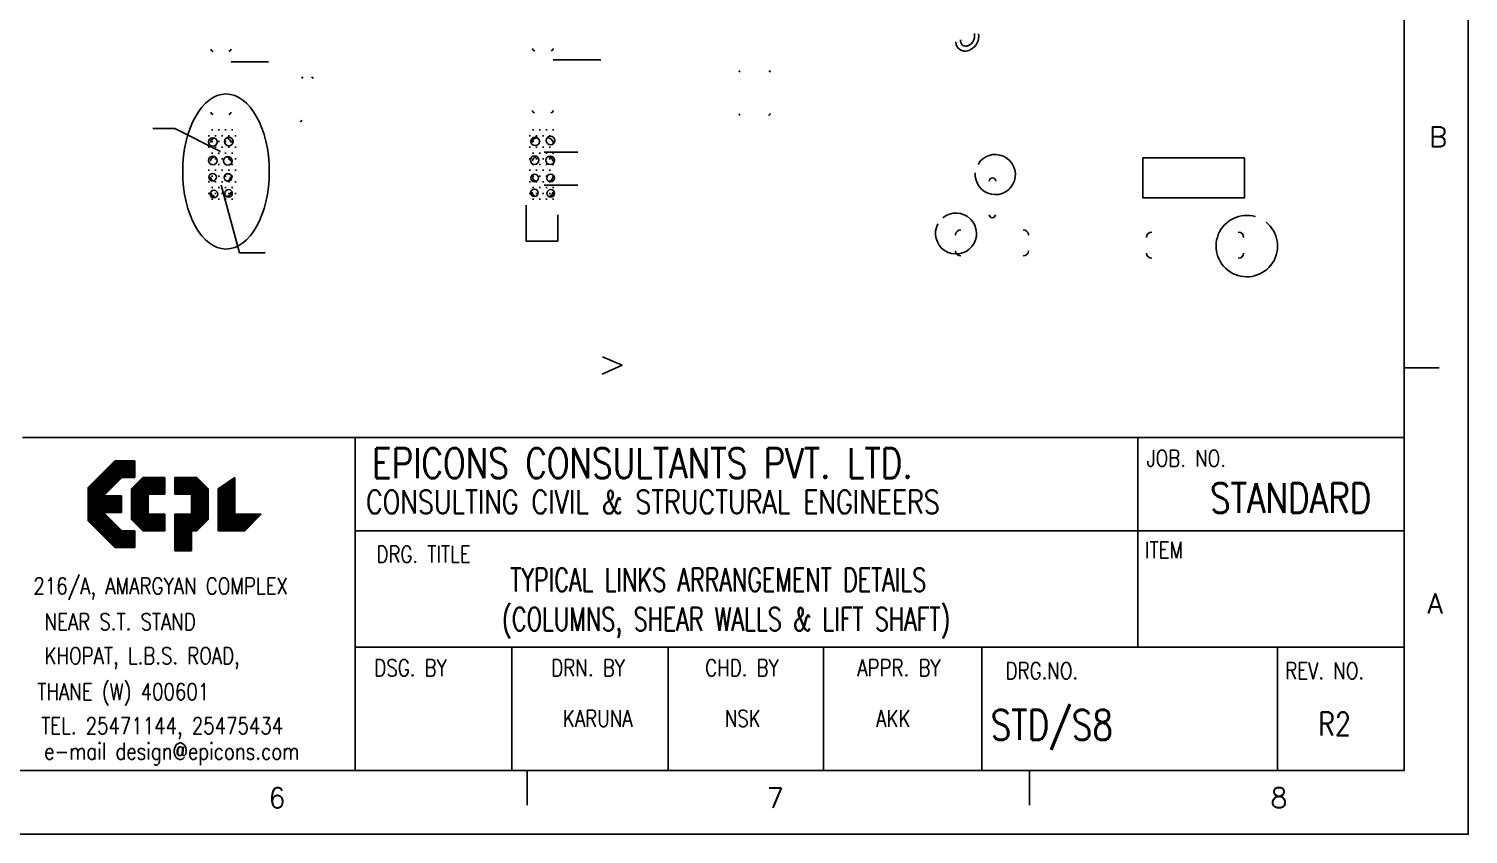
# Model space of a CAD drawing. Header units: inches. Extents: x -19163 to 40358, y -30294 to 16877.
# Drawn here: x 18706 to 40318, y -30254 to -18152 of the extents above; entities that cross this region are included whole.
import ezdxf
from ezdxf.lldxf.tags import DXFTag

# ---------------------------------------------------------------- set-up
doc = ezdxf.new("R2010")
doc.units = ezdxf.units.IN
doc.header["$MEASUREMENT"] = 0
for name, color, linetype in [('DIM', 5, 'Continuous'), ('FRAME', 6, 'Continuous'), ('HT', 8, 'Continuous'), ('LINE WORK', 4, 'Continuous'), ('LOGO', 1, 'Continuous'), ('REINF', 6, 'Continuous'), ('sheet', 1, 'Continuous'), ('STIRRUPS', 5, 'Continuous'), ('SUB TITLE', 3, 'Continuous'), ('TEXT', 4, 'Continuous'), ('TITLE', 6, 'Continuous')]:
    doc.layers.add(name, color=color, linetype=linetype)
doc.styles.add('ROMANS', font='romans.shx', dxfattribs={"width": 0.75, "height": 250})
tags = doc.linetypes.add('HIDDEN', pattern=[0.375, 0.25, -0.125]).pattern_tags.tags
tags[6:7] = [DXFTag(74, 4), DXFTag(75, 0), DXFTag(340, '0'), DXFTag(46, 1.0), DXFTag(50, 0.0), DXFTag(44, 0.0), DXFTag(45, 0.0)]
tags[4:5] = [DXFTag(74, 4), DXFTag(75, 0), DXFTag(340, '0'), DXFTag(46, 1.0), DXFTag(50, 0.0), DXFTag(44, 0.0), DXFTag(45, 0.0)]
tags = doc.linetypes.add('HIDDEN2', pattern=[0.1875, 0.125, -0.0625]).pattern_tags.tags
tags[6:7] = [DXFTag(74, 4), DXFTag(75, 0), DXFTag(340, '0'), DXFTag(46, 1.0), DXFTag(50, 0.0), DXFTag(44, 0.0), DXFTag(45, 0.0)]
tags[4:5] = [DXFTag(74, 4), DXFTag(75, 0), DXFTag(340, '0'), DXFTag(46, 1.0), DXFTag(50, 0.0), DXFTag(44, 0.0), DXFTag(45, 0.0)]
doc.dimstyles.new('T1', dxfattribs={"dimtxt": 2.25, "dimasz": 2, "dimexe": 1, "dimexo": 0.5, "dimgap": 1, "dimtad": 1, "dimdec": 0, "dimzin": 1, "dimdsep": 46, "dimtxsty": 'ROMANS', "dimcen": 0.09, "dimclrd": 5, "dimclre": 5, "dimclrt": 4, "dimadec": 0, "dimazin": 0, "dimtfac": 1, "dimtdec": 0, "dimtofl": 0, "dimtmove": 0, "dimatfit": 3, "dimfxl": 0, "dimtolj": 1, "dimtzin": 1, "dimarcsym": 0})

# ---------------------------------------------------------------- blocks, each defined once
blk = doc.blocks.new('*D9')
at = {"layer": 'DEFPOINTS', "color": 5, "linetype": 'ByBlock'}
for p in [(26175, -20802), (26648, -20946)]:
    blk.add_point(p, dxfattribs=at)
at = {"layer": 'DIM', "color": 5, "linetype": 'ByBlock', "lineweight": -2}
for p, q in [((26175, -20803), (26175, -21343)), ((26648, -20947), (26648, -21343)), ((26175, -21342), (26648, -21342))]:
    blk.add_line(p, q, dxfattribs=at)
at = {"layer": 'DIM', "color": 5, "linetype": 'ByBlock'}
for points in [[(26175, -21342), (26177, -21342), (26177, -21341)], [(26648, -21342), (26646, -21342), (26646, -21341)]]:
    blk.add_solid(points, dxfattribs=at)
at = {"layer": 'DIM', "color": 4, "linetype": 'ByBlock', "insert": (26412, -21339), "char_height": 2.25, "attachment_point": 5, "style": 'ROMANS'}
blk.add_mtext('WALL THK.', dxfattribs=at)
blk = doc.blocks.new('*X2')
at = {"color": 0}
for p, q in [((97343, 4906), (98027, 5590)), ((97343, 4924), (98009, 5590)), ((97343, 4942), (97991, 5590)), ((97343, 4959), (97974, 5590)), ((97343, 4977), (97956, 5590)), ((97343, 4995), (97938, 5590)), ((97343, 5012), (97921, 5590)), ((97343, 5030), (97903, 5590)), ((97343, 5048), (97885, 5590)), ((97343, 5065), (97868, 5590)), ((97343, 5083), (97850, 5590)), ((97343, 5101), (97832, 5590)), ((97343, 5118), (97815, 5590)), ((97343, 5136), (97797, 5590)), ((97343, 5154), (97779, 5590)), ((97343, 5171), (97762, 5590)), ((97343, 5189), (97744, 5590)), ((97343, 4889), (98043, 5589)), ((97343, 4871), (98043, 5571)), ((97343, 4853), (98043, 5553)), ((97847, 5340), (98043, 5536)), ((97865, 5340), (98043, 5518)), ((97883, 5340), (98043, 5500)), ((97900, 5340), (98043, 5483)), ((97918, 5340), (98043, 5465)), ((97936, 5340), (98043, 5447)), ((97953, 5340), (98043, 5430)), ((97971, 5340), (98043, 5412)), ((97989, 5340), (98043, 5394)), ((98007, 5340), (98043, 5377)), ((98024, 5340), (98043, 5359)), ((98042, 5340), (98043, 5341)), ((97343, 4694), (97714, 5065)), ((97343, 4712), (97696, 5065)), ((97343, 4730), (97678, 5065)), ((97343, 4747), (97661, 5065)), ((97343, 4765), (97643, 5065)), ((97343, 4783), (97625, 5065)), ((97343, 4800), (97608, 5065)), ((97343, 4818), (97590, 5065)), ((97343, 4836), (97572, 5065)), ((97350, 4683), (97732, 5065)), ((97359, 4674), (97749, 5065)), ((97367, 4666), (97767, 5065)), ((97376, 4657), (97785, 5065)), ((97385, 4648), (97802, 5065)), ((97394, 4639), (97820, 5065)), ((97588, 4815), (97838, 5065)), ((97605, 4815), (97843, 5053)), ((97623, 4815), (97843, 5035)), ((97641, 4815), (97843, 5017)), ((97658, 4815), (97843, 5000)), ((97676, 4815), (97843, 4982)), ((97403, 4630), (97579, 4807)), ((97412, 4621), (97588, 4798)), ((97420, 4613), (97597, 4789)), ((97429, 4604), (97606, 4781)), ((97438, 4595), (97615, 4772)), ((97447, 4586), (97624, 4763)), ((97456, 4577), (97633, 4754)), ((97694, 4815), (97843, 4964)), ((97711, 4815), (97843, 4947)), ((97729, 4815), (97843, 4929)), ((97747, 4815), (97843, 4911)), ((97764, 4815), (97843, 4894)), ((97782, 4815), (97843, 4876)), ((97800, 4815), (97843, 4858)), ((97817, 4815), (97843, 4841)), ((97835, 4815), (97843, 4823)), ((97465, 4568), (97641, 4745)), ((97473, 4560), (97650, 4736)), ((97482, 4551), (97659, 4728)), ((97491, 4542), (97668, 4719)), ((97500, 4533), (97677, 4710)), ((97509, 4524), (97686, 4701)), ((97518, 4515), (97694, 4692)), ((97526, 4507), (97703, 4683)), ((97535, 4498), (97712, 4674)), ((97544, 4489), (97721, 4666)), ((97553, 4480), (97730, 4657)), ((97562, 4471), (97739, 4648)), ((97571, 4462), (97747, 4639)), ((97579, 4454), (97756, 4630)), ((97588, 4445), (97765, 4621)), ((97597, 4436), (97774, 4613)), ((97606, 4427), (97783, 4604)), ((97615, 4418), (97792, 4595)), ((97624, 4409), (97800, 4586)), ((97633, 4400), (97809, 4577)), ((97641, 4392), (97818, 4568)), ((97650, 4383), (97827, 4560)), ((97659, 4374), (97836, 4551)), ((97668, 4365), (97845, 4542)), ((97677, 4356), (97861, 4540)), ((97686, 4347), (97878, 4540)), ((97694, 4339), (97896, 4540)), ((97703, 4330), (97914, 4540)), ((97712, 4321), (97931, 4540)), ((97721, 4312), (97949, 4540)), ((97730, 4303), (97967, 4540)), ((97739, 4294), (97984, 4540)), ((97752, 4290), (98002, 4540)), ((97770, 4290), (98020, 4540)), ((97787, 4290), (98037, 4540)), ((97805, 4290), (98043, 4528)), ((97823, 4290), (98043, 4510)), ((97840, 4290), (98043, 4493)), ((97858, 4290), (98043, 4475)), ((97876, 4290), (98043, 4457)), ((97893, 4290), (98043, 4440)), ((97911, 4290), (98043, 4422)), ((97929, 4290), (98043, 4404)), ((97946, 4290), (98043, 4387)), ((97964, 4290), (98043, 4369)), ((97982, 4290), (98043, 4351)), ((97999, 4290), (98043, 4334)), ((98017, 4290), (98043, 4316)), ((98035, 4290), (98043, 4298))]:
    blk.add_line(p, q, dxfattribs=at)

msp = doc.modelspace()

# ---------------------------------------------------------------- hatches: boundary and pattern name
at = {"layer": 'HT'}
h = msp.add_hatch(dxfattribs=at)
h.set_pattern_fill('TRIDOTS', color=256, scale=100, style=0)
h.set_pattern_definition([(0, (-218590.65, -100299.52), (50, 86.60254), [0, -100])])
h.paths.add_polyline_path([(21811.73428, -20738.69796), (21811.73428, -19647.78888), (21393.55246, -19647.78888), (21393.55246, -20738.69796)])
h = msp.add_hatch(dxfattribs=at)
h.set_pattern_fill('TRIDOTS', color=256, scale=100, style=0)
h.set_pattern_definition([(0, (-218568.995, -100299.52), (50, 86.60254), [0, -100])])
h.paths.add_polyline_path([(26615.28439, -20738.6923), (26615.28439, -19647.78322), (26197.10257, -19647.78322), (26197.10257, -20738.6923)])
at = {"layer": 'LOGO', "linetype": 'ByBlock'}
h = msp.add_hatch(dxfattribs=at)
h.set_pattern_fill('ANSI31', color=2, scale=100, style=0)
h.set_pattern_definition([(45, (-85445.792, -28521.006), (-8.8388348, 8.8388348), [])])
h.paths.add_polyline_path([(20747.13489, -24895.91422), (20417.6427, -24895.91422), (20247.13489, -25066.42204), (20247.13489, -25525.40641), (20417.6427, -25695.91422), (20747.13489, -25695.91422), (20747.13489, -25445.91422), (20497.13489, -25445.91422), (20497.13489, -25145.91422), (20747.13489, -25145.91422)])
h.paths.add_polyline_path([(21947.13489, -25695.91422), (22197.13489, -25445.91422), (21797.13489, -25445.91422), (21797.13489, -24895.91422), (21547.13489, -25066.42204), (21547.13489, -25695.91422)])
h.paths.add_polyline_path([(21397.13489, -25525.40641), (21397.13489, -25066.42204), (21226.62098, -24895.91422), (20897.13489, -24895.91422), (20897.13489, -25145.91422), (21147.13489, -25145.91422), (21147.13489, -25445.91422), (20897.13489, -25445.91422), (20897.13489, -25995.91422), (21147.13489, -25995.91422), (21147.13489, -25695.91422), (21226.62098, -25695.91422)])

# ---------------------------------------------------------------- linework, layer by layer
at = {"layer": 'FRAME'}
for points in [[(40317.96769, 13528.99414), (40317.96769, -30253.74111), (-19082.03231, -30253.74111), (-19082.03231, 13528.99414)], [(-17162.03231, 12568.24324), (39357.96769, 12568.24324), (39357.96769, -29293.74111), (-17162.03231, -29293.74111)]]:
    msp.add_lwpolyline(points, close=True, dxfattribs=at)
at = {"layer": 'HT'}
for centre, radius in [((21470.25015, -19852.90563), 64.24264), ((21707.89949, -19846.58397), 64.24264), ((26309.87324, -19843.8488), 64.24264), ((26539.38719, -19831.20547), 64.24264), ((21469.53369, -20130.97451), 64.24264), ((21695.17188, -20136.03184), 64.24264), ((26300.39074, -20126.21641), 64.24264), ((26534.11913, -20128.32363), 64.24264), ((21465.22086, -20381.74862), 56.88372), ((21696.59504, -20385.87262), 56.88372), ((26300.633, -20394.04836), 56.88372), ((26539.77634, -20394.04836), 56.88372), ((21485.48103, -20634.92186), 56.88372), ((21704.67176, -20624.48616), 56.88372), ((26297.61178, -20617.01077), 56.224), ((26542.11171, -20625.28485), 56.224)]:
    msp.add_circle(centre, radius, dxfattribs=at)
at = {"layer": 'HT', "linetype": 'HIDDEN'}
for centre, radius, start, end in [((33217.65113, -20342.45445), 301.69869, 175.05403773, 149.486903569), ((32627.56575, -21228.01708), 307.73308, 151.823116309, 129.50445664), ((36993.93507, -21417.03589), 461.59962, 73.617894565, 51.299234896)]:
    msp.add_arc(centre, radius, start, end, dxfattribs=at)
at = {"layer": 'HT', "linetype": 'HIDDEN2', "ltscale": 5}
msp.add_ellipse((21666.43772, -20296.42101), major_axis=(0, 1165.09707), ratio=0.5581395349, dxfattribs=at)
at = {"layer": 'LINE WORK'}
for p, q in [((35357.96769, -27443.74111), (35357.96769, -24293.74111)), ((23607.96769, -25693.74111), (39357.96769, -25693.74111)), ((23607.96769, -27443.74111), (39357.96769, -27443.74111)), ((25957.96769, -29293.74111), (25957.96769, -27443.74111)), ((28307.96769, -29293.74111), (28307.96769, -27443.74111)), ((30638.00705, -29293.74111), (30638.00705, -27443.74111)), ((33016.29408, -29293.74111), (33016.29408, -27443.74111)), ((37452.34171, -29295.21205), (37452.34171, -27445.21205))]:
    msp.add_line(p, q, dxfattribs=at)
at = {"layer": 'LOGO'}
for p, q in [((19597.13489, -25045.91422), (19997.13489, -24645.91422)), ((19997.13489, -24645.91422), (20297.13489, -24645.91422)), ((20297.13489, -24645.91422), (20297.13489, -24895.91422)), ((19597.13489, -25045.91422), (19597.13489, -25545.91422)), ((19825.68714, -25170.91422), (20100.68714, -24895.91422)), ((20100.68714, -24895.91422), (20297.13489, -24895.91422)), ((20247.13489, -25066.42204), (20417.6427, -24895.91422)), ((20247.13489, -25066.42204), (20247.13489, -25525.40641)), ((20417.6427, -24895.91422), (20747.13489, -24895.91422)), ((20747.13489, -24895.91422), (20747.13489, -25145.91422)), ((21226.62098, -24895.91422), (20897.13489, -24895.91422)), ((20897.13489, -24895.91422), (20897.13489, -25145.91422)), ((21397.13489, -25066.42204), (21226.62098, -24895.91422)), ((21397.13489, -25066.42204), (21397.13489, -25525.40641)), ((21547.13489, -25066.42204), (21797.13489, -24895.91422)), ((21547.13489, -25066.42204), (21547.13489, -25695.91422)), ((21797.13489, -24895.91422), (21797.13489, -25445.91422)), ((19825.68714, -25170.91422), (20097.13489, -25170.91422)), ((20097.13489, -25170.91422), (20097.13489, -25420.91422)), ((20497.13489, -25145.91422), (20497.13489, -25445.91422)), ((20497.13489, -25145.91422), (20747.13489, -25145.91422)), ((21147.13489, -25145.91422), (20897.13489, -25145.91422)), ((21147.13489, -25145.91422), (21147.13489, -25445.91422)), ((19825.68714, -25420.91422), (20100.68714, -25695.91422)), ((19825.68714, -25420.91422), (20097.13489, -25420.91422)), ((20497.13489, -25445.91422), (20747.13489, -25445.91422)), ((20747.13489, -25445.91422), (20747.13489, -25695.91422)), ((20897.13489, -25445.91422), (20897.13489, -25995.91422)), ((21147.13489, -25445.91422), (20897.13489, -25445.91422)), ((22197.13489, -25445.91422), (21797.13489, -25445.91422)), ((22197.13489, -25445.91422), (21947.13489, -25695.91422)), ((19597.13489, -25545.91422), (19997.13489, -25945.91422)), ((20100.68714, -25695.91422), (20297.13489, -25695.91422)), ((20247.13489, -25525.40641), (20417.6427, -25695.91422)), ((20297.13489, -25695.91422), (20297.13489, -25945.91422)), ((20417.6427, -25695.91422), (20747.13489, -25695.91422)), ((21226.62098, -25695.91422), (21147.13489, -25695.91422)), ((21147.13489, -25695.91422), (21147.13489, -25995.91422)), ((21397.13489, -25525.40641), (21226.62098, -25695.91422)), ((21947.13489, -25695.91422), (21547.13489, -25695.91422)), ((19997.13489, -25945.91422), (20297.13489, -25945.91422)), ((21147.13489, -25995.91422), (20897.13489, -25995.91422))]:
    msp.add_line(p, q, dxfattribs=at)
at = {"layer": 'REINF'}
for centre, radius, start, end in [((21474.35599, -18460.14854), 32.5, 180, 270), ((21708.59623, -18460.14854), 32.5, 270, 0), ((26301.69553, -18450.2773), 32.5, 180, 270), ((26546.76537, -18450.2773), 32.5, 270, 0), ((22827.25126, -18901.31524), 23.27273, 90, 180), ((22950.67857, -18901.31524), 23.27273, 0, 90), ((21474.35599, -19406.8356), 32.5, 180, 270), ((21708.59623, -19406.8356), 32.5, 270, 0), ((26300.23768, -19381.28869), 32.5, 180, 270), ((26545.30753, -19381.28869), 32.5, 270, 0), ((22780.7058, -19526.02931), 23.27273, 270, 0), ((21499.166, -20611.59974), 58.18182, 180, 270), ((26520.50045, -20611.59347), 58.18182, 270, 0)]:
    msp.add_arc(centre, radius, start, end, dxfattribs=at)
at = {"layer": 'REINF', "ltscale": 5}
for centre, start, end in [((21500.92152, -19859.46797), 90.195657097, 179.918956307), ((21672.67828, -19859.46797), 0.081043693, 89.804342903), ((26326.13081, -19859.46231), 90.195657097, 179.918956307), ((26508.71717, -19859.46231), 0.081043693, 89.804342903), ((21499.99858, -20142.82992), 90.195657097, 179.918956307), ((21671.75534, -20142.82992), 0.081043693, 89.804342903), ((26335.5668, -20142.82992), 90.195657097, 179.918956307), ((26507.32356, -20142.82992), 0.081043693, 89.804342903), ((21499.99858, -20378.58958), 180.081043693, 269.804342903), ((21671.75534, -20378.58958), 270.195657097, 359.918956307), ((26335.5668, -20378.58958), 180.081043693, 269.804342903), ((26507.32356, -20378.58958), 270.195657097, 359.918956307), ((21500.92152, -20606.20273), 180.081043693, 269.804342903), ((21672.67828, -20606.20273), 270.195657097, 359.918956307), ((26326.13081, -20606.19707), 180.081043693, 269.804342903), ((26508.71717, -20606.19707), 270.195657097, 359.918956307)]:
    msp.add_arc(centre, 64.68536, start, end, dxfattribs=at)
at = {"layer": 'sheet', "color": 2}
for p, q in [((39357.96769, -23245.40777), (39881.55167, -23245.40777)), ((39357.96769, -23245.40777), (39881.55167, -23245.40777)), ((26187.96769, -29293.74111), (26187.96769, -29817.32509)), ((26187.96769, -29293.74111), (26187.96769, -29817.32509)), ((33732.96769, -29293.74111), (33732.96769, -29817.32509)), ((33732.96769, -29293.74111), (33732.96769, -29817.32509))]:
    msp.add_line(p, q, dxfattribs=at)
at = {"layer": 'sheet', "linetype": 'Continuous'}
for p, q in [((18610.98806, -24293.74111), (39357.96769, -24293.74111)), ((23607.96769, -29293.74111), (23607.96769, -24293.74111))]:
    msp.add_line(p, q, dxfattribs=at)
at = {"layer": 'STIRRUPS'}
msp.add_lwpolyline([(35434.92058, -20092.30615), (36958.75892, -20092.30615), (36958.75892, -20692.30615), (35434.92058, -20692.30615)], close=True, dxfattribs=at)
for centre, radius, start, end in [((32765.67229, -18347.18123), 141.88307, 180, 308.255925453), ((32772.58072, -18332.36003), 79.65222, 167.789336064, 297.692774854), ((32743.94952, -18257.02392), 163.46039, 280.954671782, 11.873348931), ((32756.33897, -18270.74606), 211.50084, 297.354856294, 11.189912044), ((29388.74884, -18803.62754), 18.61818, 90, 180), ((29818.98639, -18803.62754), 18.61818, 0, 90), ((29388.74884, -19430.61167), 18.61818, 180, 270), ((29812.92786, -19425.53841), 23.69207, 270.419428473, 358.987366416), ((33175.06237, -20442.78409), 49.71632, 3.112229062, 177.700804558), ((33172.598, -20944.81691), 47.36941, 180, 0), ((32698.1755, -21250.8444), 78.61433, 90, 180), ((33637.09087, -21250.8444), 78.61433, 0, 90), ((35566.542, -21285.74478), 78.61433, 90, 180), ((36866.0369, -21285.74478), 78.61433, 0, 90), ((32698.1755, -21486.68909), 78.61433, 180, 270), ((33637.09087, -21486.68909), 78.61433, 270, 0), ((35566.542, -21521.58495), 78.61433, 180, 270), ((36866.0369, -21521.58495), 78.61433, 270, 0)]:
    msp.add_arc(centre, radius, start, end, dxfattribs=at)
at = {"layer": 'SUB TITLE'}
msp.add_lwpolyline([(27320.5774, -23081.58588), (27614.5086, -23203.73911), (27312.94282, -23341.16148)], dxfattribs=at)

# ---------------------------------------------------------------- block references
at = {"layer": 'LOGO', "color": 2, "xscale": 1.0009765625, "yscale": 1.0009765625, "zscale": 100}
msp.add_blockref('*X2', (-77841.46368, -30240.50627), dxfattribs=at)

# ---------------------------------------------------------------- texts
at = {"layer": 'sheet', "linetype": 'Continuous', "style": 'ROMANS'}
for s, p in [('B', (39732.73851, -19926.7554)), ('A', (39704.16708, -26935.08873)), ('6', (22303.36414, -29856.41461)), ('7', (29785.17062, -29856.41461)), ('8', (37347.92394, -29856.41461))]:
    msp.add_text(s, height=300, dxfattribs=at).set_placement(p)
at = {"layer": 'SUB TITLE', "style": 'ROMANS'}
for s, width, p in [(' CONSULTING CIVIL & STRUCTURAL ENGINEERS', 0.8, (23576.93886, -25436.68364)), ('TYPICAL LINKS ARRANGEMENT DETAILS', 0.7, (25934.34513, -26605.61043)), ('(COLUMNS, SHEAR WALLS & LIFT SHAFT)', 0.7, (25812.19191, -27196.01769)), ('R2', 0.8, (38064.75263, -28771.23703))]:
    msp.add_text(s, height=350, dxfattribs=dict(at, width=width)).set_placement(p)
at = {"layer": 'TEXT', "style": 'ROMANS', "width": 0.8}
for s, p in [(' JOB. NO.', (35351.68717, -24730.85659)), (' DRG. TITLE', (23788.68668, -26172.98915)), ('ITEM', (35464.72521, -26108.03554)), (' 216/A, AMARGYAN COMPLEX', (18637.31336, -26648.99079)), ('NEAR S.T. STAND', (18942.83094, -27186.13678)), ('KHOPAT, L.B.S. ROAD, ', (18942.83094, -27696.83014)), (' DSG. BY', (23756.52532, -27878.33583)), (' DRN. BY', (26414.84157, -27878.33583)), (' CHD. BY', (28725.07407, -27878.33583)), ('APPR. BY', (31145.4993, -27878.33583)), (' DRG.NO.', (33236.146, -27922.13423)), ('  REV. NO.', (37297.98918, -27922.13423)), (' THANE (W) 400601', (18697.08509, -28237.30255)), (' TEL. 25471144, 25475434', (18754.00037, -28747.99591)), ('KARUNA', (26726.77973, -28638.60805)), ('NSK', (29155.10023, -28638.60805)), ('AKK', (31428.96925, -28638.60805)), ('e-mail design@epicons.com', (18935.96636, -29131.86823))]:
    msp.add_text(s, height=250, dxfattribs=at).set_placement(p)
at = {"layer": 'TITLE', "linetype": 'Continuous', "style": 'ROMANS', "width": 0.8}
for s, p in [('EPICONS CONSULTANTS PVT. LTD.', (23861.61529, -24903.59829)), ('STANDARD', (36441.81474, -25426.60605)), ('STD/S8', (33147.54335, -28835.88522))]:
    msp.add_text(s, height=450, dxfattribs=at).set_placement(p)

# ---------------------------------------------------------------- dimensions: what is measured, and where the dimension line sits
at = {"layer": 'DIM'}
dim = msp.add_linear_dim(base=(26647.77317, -21341.50463), p1=(26175.44338, -20802.2795), p2=(26647.77317, -20946.17676), text='WALL THK.', dimstyle='T1', dxfattribs=at)
dim.commit()
dim.dimension.update_dxf_attribs({"geometry": '*D9', "text_midpoint": (26411.60828, -21339.37963)})

# ---------------------------------------------------------------- leaders
for points in [[(21742.63902, -18650.39659), (22302.54931, -18650.39659)], [(26578.68226, -18617.04845), (27295.59387, -18617.04845)], [(21585.86247, -19997.37985), (20896.8573, -19648.32531), (20569.88213, -19648.32531)], [(26445.73369, -20005.60249), (26951.49601, -20005.60249)], [(21594.88827, -20503.11925), (21867.36219, -21519.80991), (22256.72559, -21519.80991)], [(26445.73369, -20502.59846), (26951.49601, -20502.59846)]]:
    msp.add_leader(points, dimstyle='T1', override={"dimscale": 1, "dimgap": 1, "dimtad": 1}, dxfattribs=at)

doc.saveas('drawing.dxf')
